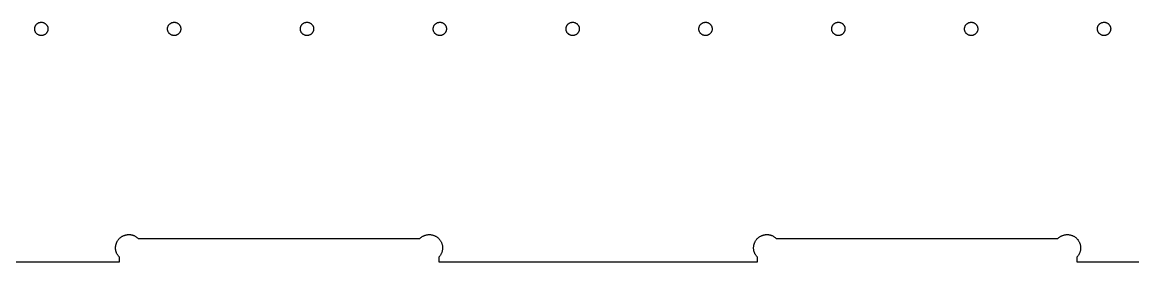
# Model space of a CAD drawing. Extents: x 0 to 96, y 0 to 48.
# Drawn here: x 27.58 to 38.03, y 23.28 to 25.53 of the extents above; entities that cross this region are included whole.
import ezdxf

# ---------------------------------------------------------------- set-up
doc = ezdxf.new("R2010")
doc.units = 0
doc.layers.add('Layer_1', color=7, linetype='CONTINUOUS')

msp = doc.modelspace()

# ---------------------------------------------------------------- linework, layer by layer
at = {"layer": 'Layer_1', "color": 7}
for p, q in [((27.703508, 25.498469), (27.705792, 25.501658)), ((27.705792, 25.501658), (27.708232, 25.504729)), ((27.708232, 25.504729), (27.71091, 25.507602)), ((27.71091, 25.507602), (27.713744, 25.510319)), ((27.713744, 25.510319), (27.716737, 25.512879)), ((27.716737, 25.512879), (27.719887, 25.515201)), ((27.719887, 25.515201), (27.723193, 25.517367)), ((27.723193, 25.517367), (27.726619, 25.519296)), ((27.726619, 25.519296), (27.730122, 25.520989)), ((27.730122, 25.520989), (27.733784, 25.522484)), ((27.733784, 25.522484), (27.737484, 25.523706)), ((27.737484, 25.523706), (27.741264, 25.524728)), ((27.741264, 25.524729), (27.745122, 25.525518)), ((27.745122, 25.525517), (27.74902, 25.526028)), ((27.74902, 25.526028), (27.752957, 25.526339)), ((27.752957, 25.526343), (27.756854, 25.526343)), ((27.756854, 25.526382), (27.760792, 25.526182)), ((27.760792, 25.526186), (27.764689, 25.525708)), ((27.764689, 25.525713), (27.768548, 25.525002)), ((27.768548, 25.525004), (27.772367, 25.524093)), ((27.772367, 25.524099), (27.776107, 25.522918)), ((27.776107, 25.522918), (27.779768, 25.5215)), ((27.779768, 25.5215), (27.783351, 25.519887)), ((27.783351, 25.519887), (27.786816, 25.517997)), ((27.786816, 25.517997), (27.790162, 25.515949)), ((27.790162, 25.515949), (27.793351, 25.513666)), ((27.793351, 25.513666), (27.796382, 25.511186)), ((27.796382, 25.511186), (27.799296, 25.508548)), ((27.799296, 25.508548), (27.802012, 25.505713)), ((27.802012, 25.505713), (27.804532, 25.502721)), ((27.804532, 25.502721), (27.806894, 25.499571)), ((27.806894, 25.499571), (27.80902, 25.496264)), ((28.953508, 25.498469), (28.955792, 25.501658)), ((28.955792, 25.501658), (28.958232, 25.504729)), ((28.958232, 25.504729), (28.96091, 25.507602)), ((28.96091, 25.507602), (28.963744, 25.510319)), ((28.963744, 25.510319), (28.966737, 25.512879)), ((28.966737, 25.512879), (28.969887, 25.515201)), ((28.969887, 25.515201), (28.973193, 25.517367)), ((28.973193, 25.517367), (28.976619, 25.519296)), ((28.976619, 25.519296), (28.980122, 25.520989)), ((28.980122, 25.520989), (28.983784, 25.522484)), ((28.983784, 25.522484), (28.987484, 25.523706)), ((28.987484, 25.523706), (28.991264, 25.524728)), ((28.991264, 25.524729), (28.995122, 25.525518)), ((28.995122, 25.525517), (28.99902, 25.526028)), ((28.99902, 25.526028), (29.002957, 25.526339)), ((29.002957, 25.526343), (29.006854, 25.526343)), ((29.006854, 25.526382), (29.010792, 25.526182)), ((29.010792, 25.526186), (29.014689, 25.525708)), ((29.014689, 25.525713), (29.018548, 25.525002)), ((29.018548, 25.525004), (29.022367, 25.524093)), ((29.022367, 25.524099), (29.026107, 25.522918)), ((29.026107, 25.522918), (29.029768, 25.5215)), ((29.029768, 25.5215), (29.033351, 25.519887)), ((29.033351, 25.519887), (29.036816, 25.517997)), ((29.036816, 25.517997), (29.040162, 25.515949)), ((29.040162, 25.515949), (29.043351, 25.513666)), ((29.043351, 25.513666), (29.046382, 25.511186)), ((29.046382, 25.511186), (29.049296, 25.508548)), ((29.049296, 25.508548), (29.052012, 25.505713)), ((29.052012, 25.505713), (29.054532, 25.502721)), ((29.054532, 25.502721), (29.056894, 25.499571)), ((29.056894, 25.499571), (29.05902, 25.496264)), ((30.203508, 25.498469), (30.205792, 25.501658)), ((30.205792, 25.501658), (30.208232, 25.504729)), ((30.208232, 25.504729), (30.21091, 25.507602)), ((30.21091, 25.507602), (30.213744, 25.510319)), ((30.213744, 25.510319), (30.216737, 25.512879)), ((30.216737, 25.512879), (30.219887, 25.515201)), ((30.219887, 25.515201), (30.223193, 25.517367)), ((30.223193, 25.517367), (30.226619, 25.519296)), ((30.226619, 25.519296), (30.230122, 25.520989)), ((30.230122, 25.520989), (30.233784, 25.522484)), ((30.233784, 25.522484), (30.237484, 25.523706)), ((30.237484, 25.523706), (30.241264, 25.524728)), ((30.241264, 25.524729), (30.245122, 25.525518)), ((30.245122, 25.525517), (30.24902, 25.526028)), ((30.24902, 25.526028), (30.252957, 25.526339)), ((30.252957, 25.526343), (30.256854, 25.526343)), ((30.256854, 25.526382), (30.260792, 25.526182)), ((30.260792, 25.526186), (30.264689, 25.525708)), ((30.264689, 25.525713), (30.268548, 25.525002)), ((30.268548, 25.525004), (30.272367, 25.524093)), ((30.272367, 25.524099), (30.276107, 25.522918)), ((30.276107, 25.522918), (30.279768, 25.5215)), ((30.279768, 25.5215), (30.283351, 25.519887)), ((30.283351, 25.519887), (30.286816, 25.517997)), ((30.286816, 25.517997), (30.290162, 25.515949)), ((30.290162, 25.515949), (30.293351, 25.513666)), ((30.293351, 25.513666), (30.296382, 25.511186)), ((30.296382, 25.511186), (30.299296, 25.508548)), ((30.299296, 25.508548), (30.302012, 25.505713)), ((30.302012, 25.505713), (30.304532, 25.502721)), ((30.304532, 25.502721), (30.306894, 25.499571)), ((30.306894, 25.499571), (30.30902, 25.496264)), ((31.453508, 25.498469), (31.455792, 25.501658)), ((31.455792, 25.501658), (31.458232, 25.504729)), ((31.458232, 25.504729), (31.46091, 25.507602)), ((31.46091, 25.507602), (31.463744, 25.510319)), ((31.463744, 25.510319), (31.466737, 25.512879)), ((31.466737, 25.512879), (31.469887, 25.515201)), ((31.469887, 25.515201), (31.473193, 25.517367)), ((31.473193, 25.517367), (31.476619, 25.519296)), ((31.476619, 25.519296), (31.480122, 25.520989)), ((31.480122, 25.520989), (31.483784, 25.522484)), ((31.483784, 25.522484), (31.487484, 25.523706)), ((31.487484, 25.523706), (31.491264, 25.524728)), ((31.491264, 25.524729), (31.495122, 25.525518)), ((31.495122, 25.525517), (31.49902, 25.526028)), ((31.49902, 25.526028), (31.502957, 25.526339)), ((31.502957, 25.526343), (31.506854, 25.526343)), ((31.506854, 25.526382), (31.510792, 25.526182)), ((31.510792, 25.526186), (31.514689, 25.525708)), ((31.514689, 25.525713), (31.518548, 25.525002)), ((31.518548, 25.525004), (31.522367, 25.524093)), ((31.522367, 25.524099), (31.526107, 25.522918)), ((31.526107, 25.522918), (31.529768, 25.5215)), ((31.529768, 25.5215), (31.533351, 25.519887)), ((31.533351, 25.519887), (31.536816, 25.517997)), ((31.536816, 25.517997), (31.540162, 25.515949)), ((31.540162, 25.515949), (31.543351, 25.513666)), ((31.543351, 25.513666), (31.546382, 25.511186)), ((31.546382, 25.511186), (31.549296, 25.508548)), ((31.549296, 25.508548), (31.552012, 25.505713)), ((31.552012, 25.505713), (31.554532, 25.502721)), ((31.554532, 25.502721), (31.556894, 25.499571)), ((31.556894, 25.499571), (31.55902, 25.496264)), ((32.703508, 25.498469), (32.705792, 25.501658)), ((32.705792, 25.501658), (32.708232, 25.504729)), ((32.708232, 25.504729), (32.71091, 25.507602)), ((32.71091, 25.507602), (32.713744, 25.510319)), ((32.713744, 25.510319), (32.716737, 25.512879)), ((32.716737, 25.512879), (32.719887, 25.515201)), ((32.719887, 25.515201), (32.723193, 25.517367)), ((32.723193, 25.517367), (32.726619, 25.519296)), ((32.726619, 25.519296), (32.730122, 25.520989)), ((32.730122, 25.520989), (32.733784, 25.522484)), ((32.733784, 25.522484), (32.737484, 25.523706)), ((32.737484, 25.523706), (32.741264, 25.524728)), ((32.741264, 25.524729), (32.745122, 25.525518)), ((32.745122, 25.525517), (32.74902, 25.526028)), ((32.74902, 25.526028), (32.752957, 25.526339)), ((32.752957, 25.526343), (32.756854, 25.526343)), ((32.756854, 25.526382), (32.760792, 25.526182)), ((32.760792, 25.526186), (32.764689, 25.525708)), ((32.764689, 25.525713), (32.768548, 25.525002)), ((32.768548, 25.525004), (32.772367, 25.524093)), ((32.772367, 25.524099), (32.776107, 25.522918)), ((32.776107, 25.522918), (32.779768, 25.5215)), ((32.779768, 25.5215), (32.783351, 25.519887)), ((32.783351, 25.519887), (32.786816, 25.517997)), ((32.786816, 25.517997), (32.790162, 25.515949)), ((32.790162, 25.515949), (32.793351, 25.513666)), ((32.793351, 25.513666), (32.796382, 25.511186)), ((32.796382, 25.511186), (32.799296, 25.508548)), ((32.799296, 25.508548), (32.802012, 25.505713)), ((32.802012, 25.505713), (32.804532, 25.502721)), ((32.804532, 25.502721), (32.806894, 25.499571)), ((32.806894, 25.499571), (32.80902, 25.496264)), ((33.953508, 25.498469), (33.955792, 25.501658)), ((33.955792, 25.501658), (33.958232, 25.504729)), ((33.958232, 25.504729), (33.96091, 25.507602)), ((33.96091, 25.507602), (33.963744, 25.510319)), ((33.963744, 25.510319), (33.966737, 25.512879)), ((33.966737, 25.512879), (33.969887, 25.515201)), ((33.969887, 25.515201), (33.973193, 25.517367)), ((33.973193, 25.517367), (33.976619, 25.519296)), ((33.976619, 25.519296), (33.980122, 25.520989)), ((33.980122, 25.520989), (33.983784, 25.522484)), ((33.983784, 25.522484), (33.987484, 25.523706)), ((33.987484, 25.523706), (33.991264, 25.524728)), ((33.991264, 25.524729), (33.995122, 25.525518)), ((33.995122, 25.525517), (33.99902, 25.526028)), ((33.99902, 25.526028), (34.002957, 25.526339)), ((34.002957, 25.526343), (34.006854, 25.526343)), ((34.006854, 25.526382), (34.010792, 25.526182)), ((34.010792, 25.526186), (34.014689, 25.525708)), ((34.014689, 25.525713), (34.018548, 25.525002)), ((34.018548, 25.525004), (34.022367, 25.524093)), ((34.022367, 25.524099), (34.026107, 25.522918)), ((34.026107, 25.522918), (34.029768, 25.5215)), ((34.029768, 25.5215), (34.033351, 25.519887)), ((34.033351, 25.519887), (34.036816, 25.517997)), ((34.036816, 25.517997), (34.040162, 25.515949)), ((34.040162, 25.515949), (34.043351, 25.513666)), ((34.043351, 25.513666), (34.046382, 25.511186)), ((34.046382, 25.511186), (34.049296, 25.508548)), ((34.049296, 25.508548), (34.052012, 25.505713)), ((34.052012, 25.505713), (34.054532, 25.502721)), ((34.054532, 25.502721), (34.056894, 25.499571)), ((34.056894, 25.499571), (34.05902, 25.496264)), ((35.203508, 25.498469), (35.205792, 25.501658)), ((35.205792, 25.501658), (35.208232, 25.504729)), ((35.208232, 25.504729), (35.21091, 25.507602)), ((35.21091, 25.507602), (35.213744, 25.510319)), ((35.213744, 25.510319), (35.216737, 25.512879)), ((35.216737, 25.512879), (35.219887, 25.515201)), ((35.219887, 25.515201), (35.223193, 25.517367)), ((35.223193, 25.517367), (35.226619, 25.519296)), ((35.226619, 25.519296), (35.230122, 25.520989)), ((35.230122, 25.520989), (35.233784, 25.522484)), ((35.233784, 25.522484), (35.237484, 25.523706)), ((35.237484, 25.523706), (35.241264, 25.524728)), ((35.241264, 25.524729), (35.245122, 25.525518)), ((35.245122, 25.525517), (35.24902, 25.526028)), ((35.24902, 25.526028), (35.252957, 25.526339)), ((35.252957, 25.526343), (35.256854, 25.526343)), ((35.256854, 25.526382), (35.260792, 25.526182)), ((35.260792, 25.526186), (35.264689, 25.525708)), ((35.264689, 25.525713), (35.268548, 25.525002)), ((35.268548, 25.525004), (35.272367, 25.524093)), ((35.272367, 25.524099), (35.276107, 25.522918)), ((35.276107, 25.522918), (35.279768, 25.5215)), ((35.279768, 25.5215), (35.283351, 25.519887)), ((35.283351, 25.519887), (35.286816, 25.517997)), ((35.286816, 25.517997), (35.290162, 25.515949)), ((35.290162, 25.515949), (35.293351, 25.513666)), ((35.293351, 25.513666), (35.296382, 25.511186)), ((35.296382, 25.511186), (35.299296, 25.508548)), ((35.299296, 25.508548), (35.302012, 25.505713)), ((35.302012, 25.505713), (35.304532, 25.502721)), ((35.304532, 25.502721), (35.306894, 25.499571)), ((35.306894, 25.499571), (35.30902, 25.496264)), ((36.453508, 25.498469), (36.455792, 25.501658)), ((36.455792, 25.501658), (36.458232, 25.504729)), ((36.458232, 25.504729), (36.46091, 25.507602)), ((36.46091, 25.507602), (36.463744, 25.510319)), ((36.463744, 25.510319), (36.466737, 25.512879)), ((36.466737, 25.512879), (36.469887, 25.515201)), ((36.469887, 25.515201), (36.473193, 25.517367)), ((36.473193, 25.517367), (36.476619, 25.519296)), ((36.476619, 25.519296), (36.480122, 25.520989)), ((36.480122, 25.520989), (36.483784, 25.522484)), ((36.483784, 25.522484), (36.487484, 25.523706)), ((36.487484, 25.523706), (36.491264, 25.524728)), ((36.491264, 25.524729), (36.495122, 25.525518)), ((36.495122, 25.525517), (36.49902, 25.526028)), ((36.49902, 25.526028), (36.502957, 25.526339)), ((36.502957, 25.526343), (36.506854, 25.526343)), ((36.506854, 25.526382), (36.510792, 25.526182)), ((36.510792, 25.526186), (36.514689, 25.525708)), ((36.514689, 25.525713), (36.518548, 25.525002)), ((36.518548, 25.525004), (36.522367, 25.524093)), ((36.522367, 25.524099), (36.526107, 25.522918)), ((36.526107, 25.522918), (36.529768, 25.5215)), ((36.529768, 25.5215), (36.533351, 25.519887)), ((36.533351, 25.519887), (36.536816, 25.517997)), ((36.536816, 25.517997), (36.540162, 25.515949)), ((36.540162, 25.515949), (36.543351, 25.513666)), ((36.543351, 25.513666), (36.546382, 25.511186)), ((36.546382, 25.511186), (36.549296, 25.508548)), ((36.549296, 25.508548), (36.552012, 25.505713)), ((36.552012, 25.505713), (36.554532, 25.502721)), ((36.554532, 25.502721), (36.556894, 25.499571)), ((36.556894, 25.499571), (36.55902, 25.496264)), ((37.703508, 25.498469), (37.705792, 25.501658)), ((37.705792, 25.501658), (37.708232, 25.504729)), ((37.708232, 25.504729), (37.71091, 25.507602)), ((37.71091, 25.507602), (37.713744, 25.510319)), ((37.713744, 25.510319), (37.716737, 25.512879)), ((37.716737, 25.512879), (37.719887, 25.515201)), ((37.719887, 25.515201), (37.723193, 25.517367)), ((37.723193, 25.517367), (37.726619, 25.519296)), ((37.726619, 25.519296), (37.730122, 25.520989)), ((37.730122, 25.520989), (37.733784, 25.522484)), ((37.733784, 25.522484), (37.737484, 25.523706)), ((37.737484, 25.523706), (37.741264, 25.524728)), ((37.741264, 25.524729), (37.745122, 25.525518)), ((37.745122, 25.525517), (37.74902, 25.526028)), ((37.74902, 25.526028), (37.752957, 25.526339)), ((37.752957, 25.526343), (37.756854, 25.526343)), ((37.756854, 25.526382), (37.760792, 25.526182)), ((37.760792, 25.526186), (37.764689, 25.525708)), ((37.764689, 25.525713), (37.768548, 25.525002)), ((37.768548, 25.525004), (37.772367, 25.524093)), ((37.772367, 25.524099), (37.776107, 25.522918)), ((37.776107, 25.522918), (37.779768, 25.5215)), ((37.779768, 25.5215), (37.783351, 25.519887)), ((37.783351, 25.519887), (37.786816, 25.517997)), ((37.786816, 25.517997), (37.790162, 25.515949)), ((37.790162, 25.515949), (37.793351, 25.513666)), ((37.793351, 25.513666), (37.796382, 25.511186)), ((37.796382, 25.511186), (37.799296, 25.508548)), ((37.799296, 25.508548), (37.802012, 25.505713)), ((37.802012, 25.505713), (37.804532, 25.502721)), ((37.804532, 25.502721), (37.806894, 25.499571)), ((37.806894, 25.499571), (37.80902, 25.496264)), ((27.693076, 25.465201), (27.693276, 25.469099)), ((27.69339, 25.457367), (27.693112, 25.461264)), ((27.693114, 25.461264), (27.693114, 25.465201)), ((27.693272, 25.469099), (27.69375, 25.473036)), ((27.693941, 25.453469), (27.693386, 25.457367)), ((27.693744, 25.473036), (27.694411, 25.476894)), ((27.694689, 25.449611), (27.693944, 25.453469)), ((27.694413, 25.476894), (27.695358, 25.480713)), ((27.695713, 25.445831), (27.694691, 25.449611)), ((27.695359, 25.480713), (27.69654, 25.484453)), ((27.696973, 25.442091), (27.695713, 25.445831)), ((27.69654, 25.484453), (27.697957, 25.488114)), ((27.698469, 25.438469), (27.696973, 25.442091)), ((27.697957, 25.488114), (27.699571, 25.491698)), ((27.700162, 25.434926), (27.698469, 25.438469)), ((27.699571, 25.491698), (27.701422, 25.495122)), ((27.702091, 25.4315), (27.700162, 25.434926)), ((27.701422, 25.495122), (27.703508, 25.498469)), ((27.704217, 25.428232), (27.702091, 25.4315)), ((27.706579, 25.425083), (27.704217, 25.428232)), ((27.709099, 25.422051), (27.706579, 25.425083)), ((27.711816, 25.419217), (27.709099, 25.422051)), ((27.714729, 25.416579), (27.711816, 25.419217)), ((27.71776, 25.414099), (27.714729, 25.416579)), ((27.720949, 25.411816), (27.71776, 25.414099)), ((27.724296, 25.409768), (27.720949, 25.411816)), ((27.72776, 25.407918), (27.724296, 25.409768)), ((27.731343, 25.406264), (27.72776, 25.407918)), ((27.735004, 25.404847), (27.731343, 25.406264)), ((27.738744, 25.403706), (27.735004, 25.404847)), ((27.742563, 25.40276), (27.738744, 25.403704)), ((27.746422, 25.402051), (27.742563, 25.402762)), ((27.750319, 25.401619), (27.746422, 25.402052)), ((27.754257, 25.401421), (27.750319, 25.401621)), ((27.758154, 25.401461), (27.754257, 25.401461)), ((27.762091, 25.401737), (27.758154, 25.401459)), ((27.765989, 25.402249), (27.762091, 25.401738)), ((27.769847, 25.403036), (27.765989, 25.402247)), ((27.773627, 25.40406), (27.769847, 25.403038)), ((27.777327, 25.405319), (27.773627, 25.40406)), ((27.780989, 25.406776), (27.777327, 25.405319)), ((27.784492, 25.408508), (27.780989, 25.406776)), ((27.787918, 25.410438), (27.784492, 25.408508)), ((27.791224, 25.412563), (27.787918, 25.410438)), ((27.794374, 25.414926), (27.791224, 25.412563)), ((27.797367, 25.417446), (27.794374, 25.414926)), ((27.800201, 25.420162), (27.797367, 25.417446)), ((27.802879, 25.423036), (27.800201, 25.420162)), ((27.805319, 25.426107), (27.802879, 25.423036)), ((27.807603, 25.429296), (27.805319, 25.426107)), ((27.809689, 25.432642), (27.807603, 25.429296)), ((27.80902, 25.496264), (27.810949, 25.492839)), ((27.81154, 25.436107), (27.809689, 25.432642)), ((27.810949, 25.492839), (27.812642, 25.489296)), ((27.813154, 25.43965), (27.81154, 25.436107)), ((27.812642, 25.489296), (27.814138, 25.485673)), ((27.814571, 25.443351), (27.813154, 25.43965)), ((27.814138, 25.485673), (27.815398, 25.481933)), ((27.815752, 25.447091), (27.814571, 25.443351)), ((27.815398, 25.481933), (27.81642, 25.478154)), ((27.816698, 25.45091), (27.815753, 25.447091)), ((27.816422, 25.478154), (27.817167, 25.474296)), ((27.817367, 25.454768), (27.8167, 25.45091)), ((27.81717, 25.474296), (27.817726, 25.470438)), ((27.817839, 25.458666), (27.817361, 25.454768)), ((27.817721, 25.470438), (27.817999, 25.4665)), ((27.818036, 25.462563), (27.817836, 25.458666)), ((27.817997, 25.4665), (27.817997, 25.462563)), ((28.943076, 25.465201), (28.943276, 25.469099)), ((28.94339, 25.457367), (28.943112, 25.461264)), ((28.943114, 25.461264), (28.943114, 25.465201)), ((28.943272, 25.469099), (28.94375, 25.473036)), ((28.943941, 25.453469), (28.943386, 25.457367)), ((28.943744, 25.473036), (28.944411, 25.476894)), ((28.944689, 25.449611), (28.943944, 25.453469)), ((28.944413, 25.476894), (28.945358, 25.480713)), ((28.945713, 25.445831), (28.944691, 25.449611)), ((28.945359, 25.480713), (28.94654, 25.484453)), ((28.946973, 25.442091), (28.945713, 25.445831)), ((28.94654, 25.484453), (28.947957, 25.488114)), ((28.948469, 25.438469), (28.946973, 25.442091)), ((28.947957, 25.488114), (28.949571, 25.491698)), ((28.950162, 25.434926), (28.948469, 25.438469)), ((28.949571, 25.491698), (28.951422, 25.495122)), ((28.952091, 25.4315), (28.950162, 25.434926)), ((28.951422, 25.495122), (28.953508, 25.498469)), ((28.954217, 25.428232), (28.952091, 25.4315)), ((28.956579, 25.425083), (28.954217, 25.428232)), ((28.959099, 25.422051), (28.956579, 25.425083)), ((28.961816, 25.419217), (28.959099, 25.422051)), ((28.964729, 25.416579), (28.961816, 25.419217)), ((28.96776, 25.414099), (28.964729, 25.416579)), ((28.970949, 25.411816), (28.96776, 25.414099)), ((28.974296, 25.409768), (28.970949, 25.411816)), ((28.97776, 25.407918), (28.974296, 25.409768)), ((28.981343, 25.406264), (28.97776, 25.407918)), ((28.985004, 25.404847), (28.981343, 25.406264)), ((28.988744, 25.403706), (28.985004, 25.404847)), ((28.992563, 25.40276), (28.988744, 25.403704)), ((28.996422, 25.402051), (28.992563, 25.402762)), ((29.000319, 25.401619), (28.996422, 25.402052)), ((29.004257, 25.401421), (29.000319, 25.401621)), ((29.008154, 25.401461), (29.004257, 25.401461)), ((29.012091, 25.401737), (29.008154, 25.401459)), ((29.015989, 25.402249), (29.012091, 25.401738)), ((29.019847, 25.403036), (29.015989, 25.402247)), ((29.023627, 25.40406), (29.019847, 25.403038)), ((29.027327, 25.405319), (29.023627, 25.40406)), ((29.030989, 25.406776), (29.027327, 25.405319)), ((29.034492, 25.408508), (29.030989, 25.406776)), ((29.037918, 25.410438), (29.034492, 25.408508)), ((29.041224, 25.412563), (29.037918, 25.410438)), ((29.044374, 25.414926), (29.041224, 25.412563)), ((29.047367, 25.417446), (29.044374, 25.414926)), ((29.050201, 25.420162), (29.047367, 25.417446)), ((29.052879, 25.423036), (29.050201, 25.420162)), ((29.055319, 25.426107), (29.052879, 25.423036)), ((29.057603, 25.429296), (29.055319, 25.426107)), ((29.059689, 25.432642), (29.057603, 25.429296)), ((29.05902, 25.496264), (29.060949, 25.492839)), ((29.06154, 25.436107), (29.059689, 25.432642)), ((29.060949, 25.492839), (29.062642, 25.489296)), ((29.063154, 25.43965), (29.06154, 25.436107)), ((29.062642, 25.489296), (29.064138, 25.485673)), ((29.064571, 25.443351), (29.063154, 25.43965)), ((29.064138, 25.485673), (29.065398, 25.481933)), ((29.065752, 25.447091), (29.064571, 25.443351)), ((29.065398, 25.481933), (29.06642, 25.478154)), ((29.066698, 25.45091), (29.065753, 25.447091)), ((29.066422, 25.478154), (29.067167, 25.474296)), ((29.067367, 25.454768), (29.0667, 25.45091)), ((29.06717, 25.474296), (29.067726, 25.470438)), ((29.067839, 25.458666), (29.067361, 25.454768)), ((29.067721, 25.470438), (29.067999, 25.4665)), ((29.068036, 25.462563), (29.067836, 25.458666)), ((29.067997, 25.4665), (29.067997, 25.462563)), ((30.193076, 25.465201), (30.193276, 25.469099)), ((30.19339, 25.457367), (30.193112, 25.461264)), ((30.193114, 25.461264), (30.193114, 25.465201)), ((30.193272, 25.469099), (30.19375, 25.473036)), ((30.193941, 25.453469), (30.193386, 25.457367)), ((30.193744, 25.473036), (30.194411, 25.476894)), ((30.194689, 25.449611), (30.193944, 25.453469)), ((30.194413, 25.476894), (30.195358, 25.480713)), ((30.195713, 25.445831), (30.194691, 25.449611)), ((30.195359, 25.480713), (30.19654, 25.484453)), ((30.196973, 25.442091), (30.195713, 25.445831)), ((30.19654, 25.484453), (30.197957, 25.488114)), ((30.198469, 25.438469), (30.196973, 25.442091)), ((30.197957, 25.488114), (30.199571, 25.491698)), ((30.200162, 25.434926), (30.198469, 25.438469)), ((30.199571, 25.491698), (30.201422, 25.495122)), ((30.202091, 25.4315), (30.200162, 25.434926)), ((30.201422, 25.495122), (30.203508, 25.498469)), ((30.204217, 25.428232), (30.202091, 25.4315)), ((30.206579, 25.425083), (30.204217, 25.428232)), ((30.209099, 25.422051), (30.206579, 25.425083)), ((30.211816, 25.419217), (30.209099, 25.422051)), ((30.214729, 25.416579), (30.211816, 25.419217)), ((30.21776, 25.414099), (30.214729, 25.416579)), ((30.220949, 25.411816), (30.21776, 25.414099)), ((30.224296, 25.409768), (30.220949, 25.411816)), ((30.22776, 25.407918), (30.224296, 25.409768)), ((30.231343, 25.406264), (30.22776, 25.407918)), ((30.235004, 25.404847), (30.231343, 25.406264)), ((30.238744, 25.403706), (30.235004, 25.404847)), ((30.242563, 25.40276), (30.238744, 25.403704)), ((30.246422, 25.402051), (30.242563, 25.402762)), ((30.250319, 25.401619), (30.246422, 25.402052)), ((30.254257, 25.401421), (30.250319, 25.401621)), ((30.258154, 25.401461), (30.254257, 25.401461)), ((30.262091, 25.401737), (30.258154, 25.401459)), ((30.265989, 25.402249), (30.262091, 25.401738)), ((30.269847, 25.403036), (30.265989, 25.402247)), ((30.273627, 25.40406), (30.269847, 25.403038)), ((30.277327, 25.405319), (30.273627, 25.40406)), ((30.280989, 25.406776), (30.277327, 25.405319)), ((30.284492, 25.408508), (30.280989, 25.406776)), ((30.287918, 25.410438), (30.284492, 25.408508)), ((30.291224, 25.412563), (30.287918, 25.410438)), ((30.294374, 25.414926), (30.291224, 25.412563)), ((30.297367, 25.417446), (30.294374, 25.414926)), ((30.300201, 25.420162), (30.297367, 25.417446)), ((30.302879, 25.423036), (30.300201, 25.420162)), ((30.305319, 25.426107), (30.302879, 25.423036)), ((30.307603, 25.429296), (30.305319, 25.426107)), ((30.309689, 25.432642), (30.307603, 25.429296)), ((30.30902, 25.496264), (30.310949, 25.492839)), ((30.31154, 25.436107), (30.309689, 25.432642)), ((30.310949, 25.492839), (30.312642, 25.489296)), ((30.313154, 25.43965), (30.31154, 25.436107)), ((30.312642, 25.489296), (30.314138, 25.485673)), ((30.314571, 25.443351), (30.313154, 25.43965)), ((30.314138, 25.485673), (30.315398, 25.481933)), ((30.315752, 25.447091), (30.314571, 25.443351)), ((30.315398, 25.481933), (30.31642, 25.478154)), ((30.316698, 25.45091), (30.315753, 25.447091)), ((30.316422, 25.478154), (30.317167, 25.474296)), ((30.317367, 25.454768), (30.3167, 25.45091)), ((30.31717, 25.474296), (30.317726, 25.470438)), ((30.317839, 25.458666), (30.317361, 25.454768)), ((30.317721, 25.470438), (30.317999, 25.4665)), ((30.318036, 25.462563), (30.317836, 25.458666)), ((30.317997, 25.4665), (30.317997, 25.462563)), ((31.443076, 25.465201), (31.443276, 25.469099)), ((31.44339, 25.457367), (31.443112, 25.461264)), ((31.443114, 25.461264), (31.443114, 25.465201)), ((31.443272, 25.469099), (31.44375, 25.473036)), ((31.443941, 25.453469), (31.443386, 25.457367)), ((31.443744, 25.473036), (31.444411, 25.476894)), ((31.444689, 25.449611), (31.443944, 25.453469)), ((31.444413, 25.476894), (31.445358, 25.480713)), ((31.445713, 25.445831), (31.444691, 25.449611)), ((31.445359, 25.480713), (31.44654, 25.484453)), ((31.446973, 25.442091), (31.445713, 25.445831)), ((31.44654, 25.484453), (31.447957, 25.488114)), ((31.448469, 25.438469), (31.446973, 25.442091)), ((31.447957, 25.488114), (31.449571, 25.491698)), ((31.450162, 25.434926), (31.448469, 25.438469)), ((31.449571, 25.491698), (31.451422, 25.495122)), ((31.452091, 25.4315), (31.450162, 25.434926)), ((31.451422, 25.495122), (31.453508, 25.498469)), ((31.454217, 25.428232), (31.452091, 25.4315)), ((31.456579, 25.425083), (31.454217, 25.428232)), ((31.459099, 25.422051), (31.456579, 25.425083)), ((31.461816, 25.419217), (31.459099, 25.422051)), ((31.464729, 25.416579), (31.461816, 25.419217)), ((31.46776, 25.414099), (31.464729, 25.416579)), ((31.470949, 25.411816), (31.46776, 25.414099)), ((31.474296, 25.409768), (31.470949, 25.411816)), ((31.47776, 25.407918), (31.474296, 25.409768)), ((31.481343, 25.406264), (31.47776, 25.407918)), ((31.485004, 25.404847), (31.481343, 25.406264)), ((31.488744, 25.403706), (31.485004, 25.404847)), ((31.492563, 25.40276), (31.488744, 25.403704)), ((31.496422, 25.402051), (31.492563, 25.402762)), ((31.500319, 25.401619), (31.496422, 25.402052)), ((31.504257, 25.401421), (31.500319, 25.401621)), ((31.508154, 25.401461), (31.504257, 25.401461)), ((31.512091, 25.401737), (31.508154, 25.401459)), ((31.515989, 25.402249), (31.512091, 25.401738)), ((31.519847, 25.403036), (31.515989, 25.402247)), ((31.523627, 25.40406), (31.519847, 25.403038)), ((31.527327, 25.405319), (31.523627, 25.40406)), ((31.530989, 25.406776), (31.527327, 25.405319)), ((31.534492, 25.408508), (31.530989, 25.406776)), ((31.537918, 25.410438), (31.534492, 25.408508)), ((31.541224, 25.412563), (31.537918, 25.410438)), ((31.544374, 25.414926), (31.541224, 25.412563)), ((31.547367, 25.417446), (31.544374, 25.414926)), ((31.550201, 25.420162), (31.547367, 25.417446)), ((31.552879, 25.423036), (31.550201, 25.420162)), ((31.555319, 25.426107), (31.552879, 25.423036)), ((31.557603, 25.429296), (31.555319, 25.426107)), ((31.559689, 25.432642), (31.557603, 25.429296)), ((31.55902, 25.496264), (31.560949, 25.492839)), ((31.56154, 25.436107), (31.559689, 25.432642)), ((31.560949, 25.492839), (31.562642, 25.489296)), ((31.563154, 25.43965), (31.56154, 25.436107)), ((31.562642, 25.489296), (31.564138, 25.485673)), ((31.564571, 25.443351), (31.563154, 25.43965)), ((31.564138, 25.485673), (31.565398, 25.481933)), ((31.565752, 25.447091), (31.564571, 25.443351)), ((31.565398, 25.481933), (31.56642, 25.478154)), ((31.566698, 25.45091), (31.565753, 25.447091)), ((31.566422, 25.478154), (31.567167, 25.474296)), ((31.567367, 25.454768), (31.5667, 25.45091)), ((31.56717, 25.474296), (31.567726, 25.470438)), ((31.567839, 25.458666), (31.567361, 25.454768)), ((31.567721, 25.470438), (31.567999, 25.4665)), ((31.568036, 25.462563), (31.567836, 25.458666)), ((31.567997, 25.4665), (31.567997, 25.462563)), ((32.693076, 25.465201), (32.693276, 25.469099)), ((32.69339, 25.457367), (32.693112, 25.461264)), ((32.693114, 25.461264), (32.693114, 25.465201)), ((32.693272, 25.469099), (32.69375, 25.473036)), ((32.693941, 25.453469), (32.693386, 25.457367)), ((32.693744, 25.473036), (32.694411, 25.476894)), ((32.694689, 25.449611), (32.693944, 25.453469)), ((32.694413, 25.476894), (32.695358, 25.480713)), ((32.695713, 25.445831), (32.694691, 25.449611)), ((32.695359, 25.480713), (32.69654, 25.484453)), ((32.696973, 25.442091), (32.695713, 25.445831)), ((32.69654, 25.484453), (32.697957, 25.488114)), ((32.698469, 25.438469), (32.696973, 25.442091)), ((32.697957, 25.488114), (32.699571, 25.491698)), ((32.700162, 25.434926), (32.698469, 25.438469)), ((32.699571, 25.491698), (32.701422, 25.495122)), ((32.702091, 25.4315), (32.700162, 25.434926)), ((32.701422, 25.495122), (32.703508, 25.498469)), ((32.704217, 25.428232), (32.702091, 25.4315)), ((32.706579, 25.425083), (32.704217, 25.428232)), ((32.709099, 25.422051), (32.706579, 25.425083)), ((32.711816, 25.419217), (32.709099, 25.422051)), ((32.714729, 25.416579), (32.711816, 25.419217)), ((32.71776, 25.414099), (32.714729, 25.416579)), ((32.720949, 25.411816), (32.71776, 25.414099)), ((32.724296, 25.409768), (32.720949, 25.411816)), ((32.72776, 25.407918), (32.724296, 25.409768)), ((32.731343, 25.406264), (32.72776, 25.407918)), ((32.735004, 25.404847), (32.731343, 25.406264)), ((32.738744, 25.403706), (32.735004, 25.404847)), ((32.742563, 25.40276), (32.738744, 25.403704)), ((32.746422, 25.402051), (32.742563, 25.402762)), ((32.750319, 25.401619), (32.746422, 25.402052)), ((32.754257, 25.401421), (32.750319, 25.401621)), ((32.758154, 25.401461), (32.754257, 25.401461)), ((32.762091, 25.401737), (32.758154, 25.401459)), ((32.765989, 25.402249), (32.762091, 25.401738)), ((32.769847, 25.403036), (32.765989, 25.402247)), ((32.773627, 25.40406), (32.769847, 25.403038)), ((32.777327, 25.405319), (32.773627, 25.40406)), ((32.780989, 25.406776), (32.777327, 25.405319)), ((32.784492, 25.408508), (32.780989, 25.406776)), ((32.787918, 25.410438), (32.784492, 25.408508)), ((32.791224, 25.412563), (32.787918, 25.410438)), ((32.794374, 25.414926), (32.791224, 25.412563)), ((32.797367, 25.417446), (32.794374, 25.414926)), ((32.800201, 25.420162), (32.797367, 25.417446)), ((32.802879, 25.423036), (32.800201, 25.420162)), ((32.805319, 25.426107), (32.802879, 25.423036)), ((32.807603, 25.429296), (32.805319, 25.426107)), ((32.809689, 25.432642), (32.807603, 25.429296)), ((32.80902, 25.496264), (32.810949, 25.492839)), ((32.81154, 25.436107), (32.809689, 25.432642)), ((32.810949, 25.492839), (32.812642, 25.489296)), ((32.813154, 25.43965), (32.81154, 25.436107)), ((32.812642, 25.489296), (32.814138, 25.485673)), ((32.814571, 25.443351), (32.813154, 25.43965)), ((32.814138, 25.485673), (32.815398, 25.481933)), ((32.815752, 25.447091), (32.814571, 25.443351)), ((32.815398, 25.481933), (32.81642, 25.478154)), ((32.816698, 25.45091), (32.815753, 25.447091)), ((32.816422, 25.478154), (32.817167, 25.474296)), ((32.817367, 25.454768), (32.8167, 25.45091)), ((32.81717, 25.474296), (32.817726, 25.470438)), ((32.817839, 25.458666), (32.817361, 25.454768)), ((32.817721, 25.470438), (32.817999, 25.4665)), ((32.818036, 25.462563), (32.817836, 25.458666)), ((32.817997, 25.4665), (32.817997, 25.462563)), ((33.943076, 25.465201), (33.943276, 25.469099)), ((33.94339, 25.457367), (33.943112, 25.461264)), ((33.943114, 25.461264), (33.943114, 25.465201)), ((33.943272, 25.469099), (33.94375, 25.473036)), ((33.943941, 25.453469), (33.943386, 25.457367)), ((33.943744, 25.473036), (33.944411, 25.476894)), ((33.944689, 25.449611), (33.943944, 25.453469)), ((33.944413, 25.476894), (33.945358, 25.480713)), ((33.945713, 25.445831), (33.944691, 25.449611)), ((33.945359, 25.480713), (33.94654, 25.484453)), ((33.946973, 25.442091), (33.945713, 25.445831)), ((33.94654, 25.484453), (33.947957, 25.488114)), ((33.948469, 25.438469), (33.946973, 25.442091)), ((33.947957, 25.488114), (33.949571, 25.491698)), ((33.950162, 25.434926), (33.948469, 25.438469)), ((33.949571, 25.491698), (33.951422, 25.495122)), ((33.952091, 25.4315), (33.950162, 25.434926)), ((33.951422, 25.495122), (33.953508, 25.498469)), ((33.954217, 25.428232), (33.952091, 25.4315)), ((33.956579, 25.425083), (33.954217, 25.428232)), ((33.959099, 25.422051), (33.956579, 25.425083)), ((33.961816, 25.419217), (33.959099, 25.422051)), ((33.964729, 25.416579), (33.961816, 25.419217)), ((33.96776, 25.414099), (33.964729, 25.416579)), ((33.970949, 25.411816), (33.96776, 25.414099)), ((33.974296, 25.409768), (33.970949, 25.411816)), ((33.97776, 25.407918), (33.974296, 25.409768)), ((33.981343, 25.406264), (33.97776, 25.407918)), ((33.985004, 25.404847), (33.981343, 25.406264)), ((33.988744, 25.403706), (33.985004, 25.404847)), ((33.992563, 25.40276), (33.988744, 25.403704)), ((33.996422, 25.402051), (33.992563, 25.402762)), ((34.000319, 25.401619), (33.996422, 25.402052)), ((34.004257, 25.401421), (34.000319, 25.401621)), ((34.008154, 25.401461), (34.004257, 25.401461)), ((34.012091, 25.401737), (34.008154, 25.401459)), ((34.015989, 25.402249), (34.012091, 25.401738)), ((34.019847, 25.403036), (34.015989, 25.402247)), ((34.023627, 25.40406), (34.019847, 25.403038)), ((34.027327, 25.405319), (34.023627, 25.40406)), ((34.030989, 25.406776), (34.027327, 25.405319)), ((34.034492, 25.408508), (34.030989, 25.406776)), ((34.037918, 25.410438), (34.034492, 25.408508)), ((34.041224, 25.412563), (34.037918, 25.410438)), ((34.044374, 25.414926), (34.041224, 25.412563)), ((34.047367, 25.417446), (34.044374, 25.414926)), ((34.050201, 25.420162), (34.047367, 25.417446)), ((34.052879, 25.423036), (34.050201, 25.420162)), ((34.055319, 25.426107), (34.052879, 25.423036)), ((34.057603, 25.429296), (34.055319, 25.426107)), ((34.059689, 25.432642), (34.057603, 25.429296)), ((34.05902, 25.496264), (34.060949, 25.492839)), ((34.06154, 25.436107), (34.059689, 25.432642)), ((34.060949, 25.492839), (34.062642, 25.489296)), ((34.063154, 25.43965), (34.06154, 25.436107)), ((34.062642, 25.489296), (34.064138, 25.485673)), ((34.064571, 25.443351), (34.063154, 25.43965)), ((34.064138, 25.485673), (34.065398, 25.481933)), ((34.065752, 25.447091), (34.064571, 25.443351)), ((34.065398, 25.481933), (34.06642, 25.478154)), ((34.066698, 25.45091), (34.065753, 25.447091)), ((34.066422, 25.478154), (34.067167, 25.474296)), ((34.067367, 25.454768), (34.0667, 25.45091)), ((34.06717, 25.474296), (34.067726, 25.470438)), ((34.067839, 25.458666), (34.067361, 25.454768)), ((34.067721, 25.470438), (34.067999, 25.4665)), ((34.068036, 25.462563), (34.067836, 25.458666)), ((34.067997, 25.4665), (34.067997, 25.462563)), ((35.193076, 25.465201), (35.193276, 25.469099)), ((35.19339, 25.457367), (35.193112, 25.461264)), ((35.193114, 25.461264), (35.193114, 25.465201)), ((35.193272, 25.469099), (35.19375, 25.473036)), ((35.193941, 25.453469), (35.193386, 25.457367)), ((35.193744, 25.473036), (35.194411, 25.476894)), ((35.194689, 25.449611), (35.193944, 25.453469)), ((35.194413, 25.476894), (35.195358, 25.480713)), ((35.195713, 25.445831), (35.194691, 25.449611)), ((35.195359, 25.480713), (35.19654, 25.484453)), ((35.196973, 25.442091), (35.195713, 25.445831)), ((35.19654, 25.484453), (35.197957, 25.488114)), ((35.198469, 25.438469), (35.196973, 25.442091)), ((35.197957, 25.488114), (35.199571, 25.491698)), ((35.200162, 25.434926), (35.198469, 25.438469)), ((35.199571, 25.491698), (35.201422, 25.495122)), ((35.202091, 25.4315), (35.200162, 25.434926)), ((35.201422, 25.495122), (35.203508, 25.498469)), ((35.204217, 25.428232), (35.202091, 25.4315)), ((35.206579, 25.425083), (35.204217, 25.428232)), ((35.209099, 25.422051), (35.206579, 25.425083)), ((35.211816, 25.419217), (35.209099, 25.422051)), ((35.214729, 25.416579), (35.211816, 25.419217)), ((35.21776, 25.414099), (35.214729, 25.416579)), ((35.220949, 25.411816), (35.21776, 25.414099)), ((35.224296, 25.409768), (35.220949, 25.411816)), ((35.22776, 25.407918), (35.224296, 25.409768)), ((35.231343, 25.406264), (35.22776, 25.407918)), ((35.235004, 25.404847), (35.231343, 25.406264)), ((35.238744, 25.403706), (35.235004, 25.404847)), ((35.242563, 25.40276), (35.238744, 25.403704)), ((35.246422, 25.402051), (35.242563, 25.402762)), ((35.250319, 25.401619), (35.246422, 25.402052)), ((35.254257, 25.401421), (35.250319, 25.401621)), ((35.258154, 25.401461), (35.254257, 25.401461)), ((35.262091, 25.401737), (35.258154, 25.401459)), ((35.265989, 25.402249), (35.262091, 25.401738)), ((35.269847, 25.403036), (35.265989, 25.402247)), ((35.273627, 25.40406), (35.269847, 25.403038)), ((35.277327, 25.405319), (35.273627, 25.40406)), ((35.280989, 25.406776), (35.277327, 25.405319)), ((35.284492, 25.408508), (35.280989, 25.406776)), ((35.287918, 25.410438), (35.284492, 25.408508)), ((35.291224, 25.412563), (35.287918, 25.410438)), ((35.294374, 25.414926), (35.291224, 25.412563)), ((35.297367, 25.417446), (35.294374, 25.414926)), ((35.300201, 25.420162), (35.297367, 25.417446)), ((35.302879, 25.423036), (35.300201, 25.420162)), ((35.305319, 25.426107), (35.302879, 25.423036)), ((35.307603, 25.429296), (35.305319, 25.426107)), ((35.309689, 25.432642), (35.307603, 25.429296)), ((35.30902, 25.496264), (35.310949, 25.492839)), ((35.31154, 25.436107), (35.309689, 25.432642)), ((35.310949, 25.492839), (35.312642, 25.489296)), ((35.313154, 25.43965), (35.31154, 25.436107)), ((35.312642, 25.489296), (35.314138, 25.485673)), ((35.314571, 25.443351), (35.313154, 25.43965)), ((35.314138, 25.485673), (35.315398, 25.481933)), ((35.315752, 25.447091), (35.314571, 25.443351)), ((35.315398, 25.481933), (35.31642, 25.478154)), ((35.316698, 25.45091), (35.315753, 25.447091)), ((35.316422, 25.478154), (35.317167, 25.474296)), ((35.317367, 25.454768), (35.3167, 25.45091)), ((35.31717, 25.474296), (35.317726, 25.470438)), ((35.317839, 25.458666), (35.317361, 25.454768)), ((35.317721, 25.470438), (35.317999, 25.4665)), ((35.318036, 25.462563), (35.317836, 25.458666)), ((35.317997, 25.4665), (35.317997, 25.462563)), ((36.443076, 25.465201), (36.443276, 25.469099)), ((36.44339, 25.457367), (36.443112, 25.461264)), ((36.443114, 25.461264), (36.443114, 25.465201)), ((36.443272, 25.469099), (36.44375, 25.473036)), ((36.443941, 25.453469), (36.443386, 25.457367)), ((36.443744, 25.473036), (36.444411, 25.476894)), ((36.444689, 25.449611), (36.443944, 25.453469)), ((36.444413, 25.476894), (36.445358, 25.480713)), ((36.445713, 25.445831), (36.444691, 25.449611)), ((36.445359, 25.480713), (36.44654, 25.484453)), ((36.446973, 25.442091), (36.445713, 25.445831)), ((36.44654, 25.484453), (36.447957, 25.488114)), ((36.448469, 25.438469), (36.446973, 25.442091)), ((36.447957, 25.488114), (36.449571, 25.491698)), ((36.450162, 25.434926), (36.448469, 25.438469)), ((36.449571, 25.491698), (36.451422, 25.495122)), ((36.452091, 25.4315), (36.450162, 25.434926)), ((36.451422, 25.495122), (36.453508, 25.498469)), ((36.454217, 25.428232), (36.452091, 25.4315)), ((36.456579, 25.425083), (36.454217, 25.428232)), ((36.459099, 25.422051), (36.456579, 25.425083)), ((36.461816, 25.419217), (36.459099, 25.422051)), ((36.464729, 25.416579), (36.461816, 25.419217)), ((36.46776, 25.414099), (36.464729, 25.416579)), ((36.470949, 25.411816), (36.46776, 25.414099)), ((36.474296, 25.409768), (36.470949, 25.411816)), ((36.47776, 25.407918), (36.474296, 25.409768)), ((36.481343, 25.406264), (36.47776, 25.407918)), ((36.485004, 25.404847), (36.481343, 25.406264)), ((36.488744, 25.403706), (36.485004, 25.404847)), ((36.492563, 25.40276), (36.488744, 25.403704)), ((36.496422, 25.402051), (36.492563, 25.402762)), ((36.500319, 25.401619), (36.496422, 25.402052)), ((36.504257, 25.401421), (36.500319, 25.401621)), ((36.508154, 25.401461), (36.504257, 25.401461)), ((36.512091, 25.401737), (36.508154, 25.401459)), ((36.515989, 25.402249), (36.512091, 25.401738)), ((36.519847, 25.403036), (36.515989, 25.402247)), ((36.523627, 25.40406), (36.519847, 25.403038)), ((36.527327, 25.405319), (36.523627, 25.40406)), ((36.530989, 25.406776), (36.527327, 25.405319)), ((36.534492, 25.408508), (36.530989, 25.406776)), ((36.537918, 25.410438), (36.534492, 25.408508)), ((36.541224, 25.412563), (36.537918, 25.410438)), ((36.544374, 25.414926), (36.541224, 25.412563)), ((36.547367, 25.417446), (36.544374, 25.414926)), ((36.550201, 25.420162), (36.547367, 25.417446)), ((36.552879, 25.423036), (36.550201, 25.420162)), ((36.555319, 25.426107), (36.552879, 25.423036)), ((36.557603, 25.429296), (36.555319, 25.426107)), ((36.559689, 25.432642), (36.557603, 25.429296)), ((36.55902, 25.496264), (36.560949, 25.492839)), ((36.56154, 25.436107), (36.559689, 25.432642)), ((36.560949, 25.492839), (36.562642, 25.489296)), ((36.563154, 25.43965), (36.56154, 25.436107)), ((36.562642, 25.489296), (36.564138, 25.485673)), ((36.564571, 25.443351), (36.563154, 25.43965)), ((36.564138, 25.485673), (36.565398, 25.481933)), ((36.565752, 25.447091), (36.564571, 25.443351)), ((36.565398, 25.481933), (36.56642, 25.478154)), ((36.566698, 25.45091), (36.565753, 25.447091)), ((36.566422, 25.478154), (36.567167, 25.474296)), ((36.567367, 25.454768), (36.5667, 25.45091)), ((36.56717, 25.474296), (36.567726, 25.470438)), ((36.567839, 25.458666), (36.567361, 25.454768)), ((36.567721, 25.470438), (36.567999, 25.4665)), ((36.568036, 25.462563), (36.567836, 25.458666)), ((36.567997, 25.4665), (36.567997, 25.462563)), ((37.693076, 25.465201), (37.693276, 25.469099)), ((37.69339, 25.457367), (37.693112, 25.461264)), ((37.693114, 25.461264), (37.693114, 25.465201)), ((37.693272, 25.469099), (37.69375, 25.473036)), ((37.693941, 25.453469), (37.693386, 25.457367)), ((37.693744, 25.473036), (37.694411, 25.476894)), ((37.694689, 25.449611), (37.693944, 25.453469)), ((37.694413, 25.476894), (37.695358, 25.480713)), ((37.695713, 25.445831), (37.694691, 25.449611)), ((37.695359, 25.480713), (37.69654, 25.484453)), ((37.696973, 25.442091), (37.695713, 25.445831)), ((37.69654, 25.484453), (37.697957, 25.488114)), ((37.698469, 25.438469), (37.696973, 25.442091)), ((37.697957, 25.488114), (37.699571, 25.491698)), ((37.700162, 25.434926), (37.698469, 25.438469)), ((37.699571, 25.491698), (37.701422, 25.495122)), ((37.702091, 25.4315), (37.700162, 25.434926)), ((37.701422, 25.495122), (37.703508, 25.498469)), ((37.704217, 25.428232), (37.702091, 25.4315)), ((37.706579, 25.425083), (37.704217, 25.428232)), ((37.709099, 25.422051), (37.706579, 25.425083)), ((37.711816, 25.419217), (37.709099, 25.422051)), ((37.714729, 25.416579), (37.711816, 25.419217)), ((37.71776, 25.414099), (37.714729, 25.416579)), ((37.720949, 25.411816), (37.71776, 25.414099)), ((37.724296, 25.409768), (37.720949, 25.411816)), ((37.72776, 25.407918), (37.724296, 25.409768)), ((37.731343, 25.406264), (37.72776, 25.407918)), ((37.735004, 25.404847), (37.731343, 25.406264)), ((37.738744, 25.403706), (37.735004, 25.404847)), ((37.742563, 25.40276), (37.738744, 25.403704)), ((37.746422, 25.402051), (37.742563, 25.402762)), ((37.750319, 25.401619), (37.746422, 25.402052)), ((37.754257, 25.401421), (37.750319, 25.401621)), ((37.758154, 25.401461), (37.754257, 25.401461)), ((37.762091, 25.401737), (37.758154, 25.401459)), ((37.765989, 25.402249), (37.762091, 25.401738)), ((37.769847, 25.403036), (37.765989, 25.402247)), ((37.773627, 25.40406), (37.769847, 25.403038)), ((37.777327, 25.405319), (37.773627, 25.40406)), ((37.780989, 25.406776), (37.777327, 25.405319)), ((37.784492, 25.408508), (37.780989, 25.406776)), ((37.787918, 25.410438), (37.784492, 25.408508)), ((37.791224, 25.412563), (37.787918, 25.410438)), ((37.794374, 25.414926), (37.791224, 25.412563)), ((37.797367, 25.417446), (37.794374, 25.414926)), ((37.800201, 25.420162), (37.797367, 25.417446)), ((37.802879, 25.423036), (37.800201, 25.420162)), ((37.805319, 25.426107), (37.802879, 25.423036)), ((37.807603, 25.429296), (37.805319, 25.426107)), ((37.809689, 25.432642), (37.807603, 25.429296)), ((37.80902, 25.496264), (37.810949, 25.492839)), ((37.81154, 25.436107), (37.809689, 25.432642)), ((37.810949, 25.492839), (37.812642, 25.489296)), ((37.813154, 25.43965), (37.81154, 25.436107)), ((37.812642, 25.489296), (37.814138, 25.485673)), ((37.814571, 25.443351), (37.813154, 25.43965)), ((37.814138, 25.485673), (37.815398, 25.481933)), ((37.815752, 25.447091), (37.814571, 25.443351)), ((37.815398, 25.481933), (37.81642, 25.478154)), ((37.816698, 25.45091), (37.815753, 25.447091)), ((37.816422, 25.478154), (37.817167, 25.474296)), ((37.817367, 25.454768), (37.8167, 25.45091)), ((37.81717, 25.474296), (37.817726, 25.470438)), ((37.817839, 25.458666), (37.817361, 25.454768)), ((37.817721, 25.470438), (37.817999, 25.4665)), ((37.818036, 25.462563), (37.817836, 25.458666)), ((37.817997, 25.4665), (37.817997, 25.462563)), ((28.508902, 23.510122), (28.513311, 23.512997)), ((28.513311, 23.512997), (28.5178, 23.515634)), ((28.5178, 23.515634), (28.522446, 23.518114)), ((28.522446, 23.518114), (28.52713, 23.520398)), ((28.52713, 23.520398), (28.531933, 23.522484)), ((28.531933, 23.522484), (28.536854, 23.524374)), ((28.536854, 23.524374), (28.541816, 23.526028)), ((28.541816, 23.526028), (28.546816, 23.527484)), ((28.546816, 23.527484), (28.551894, 23.528744)), ((28.551894, 23.528744), (28.557051, 23.529767)), ((28.557051, 23.529768), (28.562209, 23.53059)), ((28.562209, 23.530594), (28.567406, 23.531183)), ((28.567406, 23.531186), (28.572642, 23.531574)), ((28.572642, 23.531579), (28.577879, 23.531734)), ((28.577879, 23.531737), (28.583114, 23.531737)), ((28.583114, 23.531698), (28.588351, 23.53142)), ((28.588351, 23.531421), (28.593548, 23.53091)), ((28.593548, 23.53091), (28.598744, 23.530199)), ((28.598744, 23.530201), (28.603902, 23.52929)), ((28.603902, 23.529296), (28.608981, 23.528154)), ((28.608981, 23.528154), (28.61406, 23.526776)), ((28.61406, 23.526776), (28.61906, 23.52524)), ((28.61906, 23.52524), (28.623981, 23.52343)), ((28.623981, 23.52343), (28.628823, 23.521461)), ((28.628823, 23.521461), (28.633587, 23.519296)), ((28.633587, 23.519296), (28.638232, 23.516894)), ((28.638232, 23.516894), (28.6428, 23.514336)), ((28.6428, 23.514336), (28.647249, 23.511579)), ((31.336068, 23.510122), (31.340477, 23.512997)), ((31.340477, 23.512997), (31.344966, 23.515634)), ((31.344966, 23.515634), (31.349611, 23.518114)), ((31.349611, 23.518114), (31.354296, 23.520398)), ((31.354296, 23.520398), (31.359099, 23.522484)), ((31.359099, 23.522484), (31.363981, 23.524374)), ((31.363981, 23.524374), (31.368941, 23.526028)), ((31.368941, 23.526028), (31.373981, 23.527484)), ((31.373981, 23.527484), (31.37906, 23.528744)), ((31.37906, 23.528744), (31.384217, 23.529767)), ((31.384217, 23.529768), (31.389374, 23.53059)), ((31.389374, 23.530594), (31.394571, 23.531183)), ((31.394571, 23.531186), (31.399808, 23.531574)), ((31.399808, 23.531579), (31.405043, 23.531734)), ((31.405043, 23.531737), (31.407642, 23.531737)), ((31.407642, 23.531737), (31.412879, 23.531581)), ((31.412879, 23.531579), (31.418114, 23.53119)), ((31.418114, 23.531186), (31.423311, 23.530597)), ((31.423311, 23.530594), (31.428469, 23.529772)), ((31.428469, 23.529768), (31.433627, 23.528746)), ((31.433627, 23.528744), (31.438706, 23.527484)), ((31.438706, 23.527484), (31.443706, 23.526028)), ((31.443706, 23.526028), (31.448666, 23.524374)), ((31.448666, 23.524374), (31.453587, 23.522484)), ((31.453587, 23.522484), (31.45839, 23.520398)), ((31.45839, 23.520398), (31.463076, 23.518114)), ((31.463076, 23.518114), (31.467721, 23.515634)), ((31.467721, 23.515634), (31.472209, 23.512997)), ((31.472209, 23.512997), (31.476619, 23.510122)), ((34.512839, 23.510122), (34.517249, 23.512997)), ((34.517249, 23.512997), (34.521737, 23.515634)), ((34.521737, 23.515634), (34.526382, 23.518114)), ((34.526382, 23.518114), (34.531068, 23.520398)), ((34.531068, 23.520398), (34.53587, 23.522484)), ((34.53587, 23.522484), (34.540792, 23.524374)), ((34.540792, 23.524374), (34.545752, 23.526028)), ((34.545752, 23.526028), (34.550752, 23.527484)), ((34.550752, 23.527484), (34.555831, 23.528744)), ((34.555831, 23.528744), (34.560989, 23.529767)), ((34.560989, 23.529768), (34.566146, 23.53059)), ((34.566146, 23.530594), (34.571343, 23.531183)), ((34.571343, 23.531186), (34.576579, 23.531574)), ((34.576579, 23.531579), (34.581816, 23.531734)), ((34.581816, 23.531737), (34.587051, 23.531737)), ((34.587051, 23.531698), (34.592288, 23.53142)), ((34.592288, 23.531421), (34.597484, 23.53091)), ((34.597484, 23.53091), (34.602681, 23.530199)), ((34.602681, 23.530201), (34.607839, 23.52929)), ((34.607839, 23.529296), (34.612918, 23.528154)), ((34.612918, 23.528154), (34.617997, 23.526776)), ((34.617997, 23.526776), (34.622997, 23.52524)), ((34.622997, 23.52524), (34.627918, 23.52343)), ((34.627918, 23.52343), (34.63276, 23.521461)), ((34.63276, 23.521461), (34.637524, 23.519296)), ((34.637524, 23.519296), (34.64217, 23.516894)), ((34.64217, 23.516894), (34.646737, 23.514336)), ((34.646737, 23.514336), (34.651186, 23.511579)), ((37.340004, 23.510122), (37.344413, 23.512997)), ((37.344413, 23.512997), (37.348902, 23.515634)), ((37.348902, 23.515634), (37.353548, 23.518114)), ((37.353548, 23.518114), (37.358232, 23.520398)), ((37.358232, 23.520398), (37.363036, 23.522484)), ((37.363036, 23.522484), (37.367918, 23.524374)), ((37.367918, 23.524374), (37.372879, 23.526028)), ((37.372879, 23.526028), (37.377918, 23.527484)), ((37.377918, 23.527484), (37.382997, 23.528744)), ((37.382997, 23.528744), (37.388154, 23.529767)), ((37.388154, 23.529768), (37.393311, 23.53059)), ((37.393311, 23.530594), (37.398508, 23.531183)), ((37.398508, 23.531186), (37.403744, 23.531574)), ((37.403744, 23.531579), (37.408981, 23.531734)), ((37.408981, 23.531737), (37.411579, 23.531737)), ((37.411579, 23.531737), (37.416816, 23.531581)), ((37.416816, 23.531579), (37.422051, 23.53119)), ((37.422051, 23.531186), (37.427249, 23.530597)), ((37.427249, 23.530594), (37.432406, 23.529772)), ((37.432406, 23.529768), (37.437563, 23.528746)), ((37.437563, 23.528744), (37.442642, 23.527484)), ((37.442642, 23.527484), (37.447642, 23.526028)), ((37.447642, 23.526028), (37.452603, 23.524374)), ((37.452603, 23.524374), (37.457524, 23.522484)), ((37.457524, 23.522484), (37.462327, 23.520398)), ((37.462327, 23.520398), (37.467012, 23.518114)), ((37.467012, 23.518114), (37.471658, 23.515634)), ((37.471658, 23.515634), (37.476147, 23.512997)), ((37.476147, 23.512997), (37.480556, 23.510122)), ((28.454178, 23.408076), (28.454333, 23.413311)), ((28.454336, 23.413311), (28.454724, 23.418508)), ((28.454729, 23.418508), (28.455318, 23.423706)), ((28.455319, 23.423706), (28.456141, 23.428902)), ((28.456147, 23.428902), (28.457213, 23.43402)), ((28.457209, 23.43402), (28.45843, 23.439099)), ((28.45843, 23.439099), (28.459887, 23.444138)), ((28.459887, 23.444138), (28.461579, 23.449099)), ((28.461579, 23.449099), (28.46343, 23.453981)), ((28.46343, 23.453981), (28.465517, 23.458783)), ((28.465517, 23.458783), (28.4678, 23.463508)), ((28.4678, 23.463508), (28.47028, 23.468114)), ((28.47028, 23.468114), (28.472957, 23.472602)), ((28.472957, 23.472602), (28.475792, 23.477012)), ((28.475792, 23.477012), (28.478823, 23.481264)), ((28.478823, 23.481264), (28.482051, 23.485398)), ((28.482051, 23.485398), (28.485398, 23.489413)), ((28.485398, 23.489413), (28.488941, 23.493272)), ((28.488941, 23.493272), (28.492681, 23.496973)), ((28.492681, 23.496973), (28.4965, 23.500517)), ((28.4965, 23.500517), (28.500517, 23.503902)), ((28.500517, 23.503902), (28.50465, 23.507091)), ((28.50465, 23.507091), (28.508902, 23.510122)), ((28.647249, 23.511579), (28.651579, 23.508627)), ((28.651579, 23.508627), (28.655792, 23.505517)), ((28.655792, 23.505517), (28.659847, 23.502209)), ((28.659847, 23.502209), (28.663784, 23.498744)), ((28.663784, 23.498744), (28.667563, 23.495122)), ((28.667563, 23.495122), (31.317957, 23.495122)), ((31.317957, 23.495122), (31.319808, 23.496973)), ((31.319808, 23.496973), (31.323666, 23.500517)), ((31.323666, 23.500517), (31.327681, 23.503902)), ((31.327681, 23.503902), (31.331816, 23.507091)), ((31.331816, 23.507091), (31.336068, 23.510122)), ((31.476619, 23.510122), (31.48087, 23.507091)), ((31.48087, 23.507091), (31.485004, 23.503902)), ((31.485004, 23.503902), (31.48902, 23.500517)), ((31.48902, 23.500517), (31.492839, 23.496973)), ((31.492839, 23.496973), (31.496579, 23.493272)), ((31.496579, 23.493272), (31.500122, 23.489413)), ((31.500122, 23.489413), (31.503469, 23.485398)), ((31.503469, 23.485398), (31.506698, 23.481264)), ((31.506698, 23.481264), (31.509729, 23.477012)), ((31.509729, 23.477012), (31.512563, 23.472602)), ((31.512563, 23.472602), (31.515241, 23.468114)), ((31.515241, 23.468114), (31.517721, 23.463508)), ((31.517721, 23.463508), (31.520004, 23.458783)), ((31.520004, 23.458783), (31.522091, 23.453981)), ((31.522091, 23.453981), (31.523941, 23.449099)), ((31.523941, 23.449099), (31.525634, 23.444138)), ((31.525634, 23.444138), (31.527091, 23.439099)), ((31.527091, 23.439099), (31.528311, 23.43402)), ((31.528311, 23.43402), (31.529378, 23.428902)), ((31.529374, 23.428902), (31.530197, 23.423706)), ((31.530201, 23.423706), (31.53079, 23.418508)), ((31.530792, 23.418508), (31.531181, 23.413311)), ((31.531186, 23.413311), (31.531341, 23.408076)), ((34.458114, 23.408076), (34.45827, 23.413311)), ((34.458272, 23.413311), (34.458661, 23.418508)), ((34.458666, 23.418508), (34.459254, 23.423706)), ((34.459257, 23.423706), (34.460079, 23.428902)), ((34.460083, 23.428902), (34.46115, 23.43402)), ((34.461147, 23.43402), (34.462367, 23.439099)), ((34.462367, 23.439099), (34.463823, 23.444138)), ((34.463823, 23.444138), (34.465517, 23.449099)), ((34.465517, 23.449099), (34.467367, 23.453981)), ((34.467367, 23.453981), (34.469453, 23.458783)), ((34.469453, 23.458783), (34.471737, 23.463508)), ((34.471737, 23.463508), (34.474217, 23.468114)), ((34.474217, 23.468114), (34.476894, 23.472602)), ((34.476894, 23.472602), (34.479729, 23.477012)), ((34.479729, 23.477012), (34.48276, 23.481264)), ((34.48276, 23.481264), (34.485989, 23.485398)), ((34.485989, 23.485398), (34.489336, 23.489413)), ((34.489336, 23.489413), (34.492879, 23.493272)), ((34.492879, 23.493272), (34.496619, 23.496973)), ((34.496619, 23.496973), (34.500438, 23.500517)), ((34.500438, 23.500517), (34.504453, 23.503902)), ((34.504453, 23.503902), (34.508587, 23.507091)), ((34.508587, 23.507091), (34.512839, 23.510122)), ((34.651186, 23.511579), (34.655517, 23.508627)), ((34.655517, 23.508627), (34.659729, 23.505517)), ((34.659729, 23.505517), (34.663784, 23.502209)), ((34.663784, 23.502209), (34.667721, 23.498744)), ((34.667721, 23.498744), (34.6715, 23.495122)), ((34.6715, 23.495122), (37.321894, 23.495122)), ((37.321894, 23.495122), (37.323744, 23.496973)), ((37.323744, 23.496973), (37.327603, 23.500517)), ((37.327603, 23.500517), (37.331619, 23.503902)), ((37.331619, 23.503902), (37.335752, 23.507091)), ((37.335752, 23.507091), (37.340004, 23.510122)), ((37.480556, 23.510122), (37.484808, 23.507091)), ((37.484808, 23.507091), (37.488941, 23.503902)), ((37.488941, 23.503902), (37.492957, 23.500517)), ((37.492957, 23.500517), (37.496776, 23.496973)), ((37.496776, 23.496973), (37.500517, 23.493272)), ((37.500517, 23.493272), (37.50406, 23.489413)), ((37.50406, 23.489413), (37.507406, 23.485398)), ((37.507406, 23.485398), (37.510634, 23.481264)), ((37.510634, 23.481264), (37.513666, 23.477012)), ((37.513666, 23.477012), (37.5165, 23.472602)), ((37.5165, 23.472602), (37.519178, 23.468114)), ((37.519178, 23.468114), (37.521658, 23.463508)), ((37.521658, 23.463508), (37.523941, 23.458783)), ((37.523941, 23.458783), (37.526028, 23.453981)), ((37.526028, 23.453981), (37.527879, 23.449099)), ((37.527879, 23.449099), (37.529571, 23.444138)), ((37.529571, 23.444138), (37.531028, 23.439099)), ((37.531028, 23.439099), (37.532249, 23.43402)), ((37.532249, 23.43402), (37.533316, 23.428902)), ((37.533311, 23.428902), (37.534133, 23.423706)), ((37.534138, 23.423706), (37.534727, 23.418508)), ((37.534729, 23.418508), (37.535118, 23.413311)), ((37.535122, 23.413311), (37.535278, 23.408076)), ((28.454257, 23.402839), (28.454146, 23.408076)), ((28.454532, 23.397602), (28.454254, 23.402839)), ((28.455004, 23.392367), (28.454527, 23.397602)), ((28.455713, 23.387209), (28.455002, 23.392367)), ((28.456658, 23.382051), (28.455713, 23.387209)), ((28.4578, 23.376933), (28.456658, 23.382051)), ((28.459138, 23.371894), (28.4578, 23.376933)), ((28.460713, 23.366894), (28.459138, 23.371894)), ((28.462484, 23.361973), (28.460713, 23.366894)), ((28.464453, 23.357091), (28.462484, 23.361973)), ((28.466658, 23.352327), (28.464453, 23.357091)), ((28.46902, 23.347681), (28.466658, 23.352327)), ((28.471579, 23.343114), (28.46902, 23.347681)), ((28.474336, 23.338666), (28.471579, 23.343114)), ((28.477288, 23.334336), (28.474336, 23.338666)), ((28.480398, 23.330122), (28.477288, 23.334336)), ((28.483706, 23.326068), (28.480398, 23.330122)), ((28.48717, 23.32213), (28.483706, 23.326068)), ((28.490792, 23.318351), (28.48717, 23.32213)), ((28.490792, 23.276382), (28.490792, 23.318351)), ((31.498351, 23.32213), (31.494729, 23.318351)), ((31.494729, 23.318351), (31.494729, 23.276382)), ((31.501816, 23.326068), (31.498351, 23.32213)), ((31.505122, 23.330122), (31.501816, 23.326068)), ((31.508232, 23.334336), (31.505122, 23.330122)), ((31.511186, 23.338666), (31.508232, 23.334336)), ((31.513941, 23.343114), (31.511186, 23.338666)), ((31.5165, 23.347681), (31.513941, 23.343114)), ((31.518862, 23.352327), (31.5165, 23.347681)), ((31.521068, 23.357091), (31.518862, 23.352327)), ((31.523036, 23.361973), (31.521068, 23.357091)), ((31.524808, 23.366894), (31.523036, 23.361973)), ((31.526382, 23.371894), (31.524808, 23.366894)), ((31.527721, 23.376933), (31.526382, 23.371894)), ((31.528862, 23.382051), (31.527721, 23.376933)), ((31.529808, 23.387209), (31.528863, 23.382051)), ((31.530517, 23.392367), (31.529806, 23.387209)), ((31.530989, 23.397602), (31.530511, 23.392367)), ((31.531264, 23.402839), (31.530987, 23.397602)), ((31.531343, 23.408076), (31.531232, 23.402839)), ((34.458193, 23.402839), (34.458082, 23.408076)), ((34.458469, 23.397602), (34.458191, 23.402839)), ((34.458941, 23.392367), (34.458463, 23.397602)), ((34.45965, 23.387209), (34.458939, 23.392367)), ((34.460594, 23.382051), (34.45965, 23.387209)), ((34.461737, 23.376933), (34.460594, 23.382051)), ((34.463076, 23.371894), (34.461737, 23.376933)), ((34.46465, 23.366894), (34.463076, 23.371894)), ((34.466422, 23.361973), (34.46465, 23.366894)), ((34.46839, 23.357091), (34.466422, 23.361973)), ((34.470594, 23.352327), (34.46839, 23.357091)), ((34.472957, 23.347681), (34.470594, 23.352327)), ((34.475517, 23.343114), (34.472957, 23.347681)), ((34.478272, 23.338666), (34.475517, 23.343114)), ((34.481224, 23.334336), (34.478272, 23.338666)), ((34.484336, 23.330122), (34.481224, 23.334336)), ((34.487642, 23.326068), (34.484336, 23.330122)), ((34.491107, 23.32213), (34.487642, 23.326068)), ((34.494729, 23.318351), (34.491107, 23.32213)), ((34.494729, 23.276382), (34.494729, 23.318351)), ((37.502288, 23.32213), (37.498666, 23.318351)), ((37.498666, 23.318351), (37.498666, 23.276382)), ((37.505752, 23.326068), (37.502288, 23.32213)), ((37.50906, 23.330122), (37.505752, 23.326068)), ((37.51217, 23.334336), (37.50906, 23.330122)), ((37.515122, 23.338666), (37.51217, 23.334336)), ((37.517879, 23.343114), (37.515122, 23.338666)), ((37.520438, 23.347681), (37.517879, 23.343114)), ((37.5228, 23.352327), (37.520438, 23.347681)), ((37.525004, 23.357091), (37.5228, 23.352327)), ((37.526973, 23.361973), (37.525004, 23.357091)), ((37.528744, 23.366894), (37.526973, 23.361973)), ((37.530319, 23.371894), (37.528744, 23.366894)), ((37.531658, 23.376933), (37.530319, 23.371894)), ((37.5328, 23.382051), (37.531658, 23.376933)), ((37.533744, 23.387209), (37.5328, 23.382051)), ((37.534453, 23.392367), (37.533742, 23.387209)), ((37.534926, 23.397602), (37.534448, 23.392367)), ((37.535201, 23.402839), (37.534923, 23.397602)), ((37.53528, 23.408076), (37.535169, 23.402839)), ((25.490792, 23.276382), (28.490792, 23.276382)), ((31.494729, 23.276382), (34.494729, 23.276382)), ((37.498666, 23.276382), (40.498862, 23.276382))]:
    msp.add_line(p, q, dxfattribs=at)

doc.saveas('drawing.dxf')
